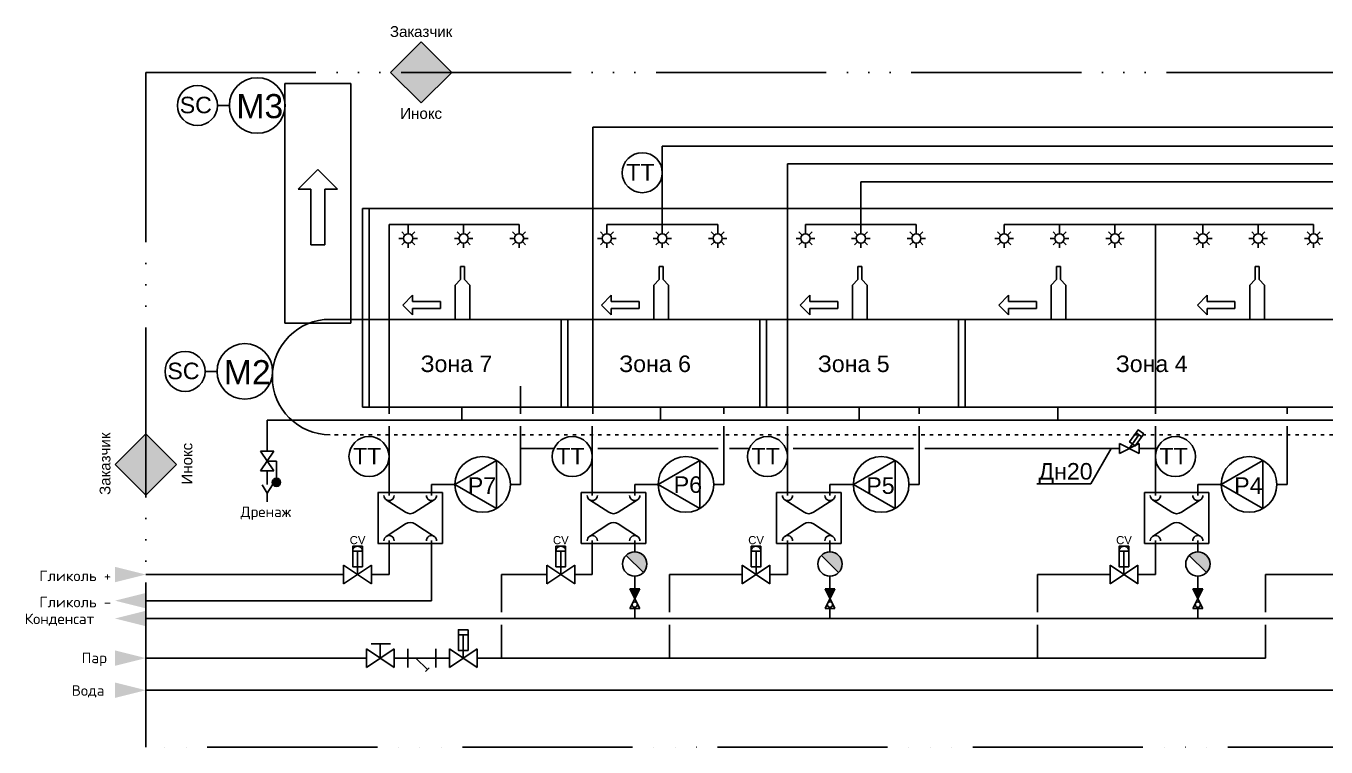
# Model space of a CAD drawing. Header units: millimetres. Extents: x -918 to 51042, y -35619 to 21649.
# Drawn here: x 43371 to 47958, y -22762 to -20216 of the extents above; entities that cross this region are included whole.
import ezdxf

# ---------------------------------------------------------------- set-up
doc = ezdxf.new("R2010")
doc.units = ezdxf.units.MM
doc.linetypes.add('ACAD_ISO03W100', pattern=[30, 12, -18])
doc.linetypes.add('ACAD_ISO06W100', pattern=[36, 24, -3, 0, -3, 0, -3, 0, -3])
for name, color, linetype in [('для лазера', 7, 'Continuous'), ('Железо', 7, 'Continuous'), ('Насосы', 7, 'Continuous')]:
    doc.layers.add(name, color=color, linetype=linetype)
doc.styles.add('ROMANS', font='ROMANS')
doc.styles.get("Standard").update_dxf_attribs({"font": 'arial.ttf'})
pattern_1 = [(90, (39849.5168, -92502.3033), (-2.13282372, 1e-16), [1.551144524, -0.581679197]), (180, (39849.5168, -92502.3033), (-3e-16, -2.13282372), [1.551144524, -0.581679197])]
pattern_2 = [(180, (112705.2837, -23469.3467), (-3e-16, -2.13282372), [1.551144524, -0.5816792]), (270, (112705.2837, -23469.3467), (2.13282372, -4e-16), [1.551144524, -0.5816792])]

msp = doc.modelspace()

# ---------------------------------------------------------------- hatches: boundary and pattern name
h = msp.add_hatch()
h.set_pattern_fill('ANGLE', color=1, scale=0.305343, angle=180)
h.set_pattern_definition(pattern_2)
h.paths.add_polyline_path([(44873.421, -20380), (44657.511, -20380), (44765.466, -20272.045)])
h = msp.add_hatch()
h.set_pattern_fill('ANGLE', color=5, scale=0.305343, angle=180)
h.set_pattern_definition(pattern_2)
h.paths.add_polyline_path([(44765.466, -20487.955), (44657.511, -20380), (44873.421, -20380)])
h = msp.add_hatch()
h.set_pattern_fill('ANGLE', color=1, scale=0.305343, angle=90)
h.set_pattern_definition(pattern_1)
h.paths.add_polyline_path([(43793.825, -21656.287), (43793.825, -21872.197), (43685.87, -21764.242)])
h = msp.add_hatch()
h.set_pattern_fill('ANGLE', color=5, scale=0.305343, angle=90)
h.set_pattern_definition(pattern_1)
h.paths.add_polyline_path([(43901.78, -21764.242), (43793.825, -21872.197), (43793.825, -21656.287)])
h = msp.add_hatch()
h.set_pattern_fill('ANSI32', color=5, scale=0.315415, angle=-90)
h.set_pattern_definition([(315, (23867.377, 102235.8277), (2.12438022, 2.12438022), []), (315, (23867.377, 102234.4115), (2.12438022, 2.12438022), [])])
h.paths.add_polyline_path([(44254.623, -21812.792, 1), (44254.623, -21841.872, 1)])
at = {"true_color": 0xffffff}
h = msp.add_hatch(color=7, dxfattribs=at)
h.dxf.hatch_style = 1
h.paths.add_polyline_path([(45501.322, -22202.933), (45536.369, -22202.933), (45518.846, -22237.979)])
h = msp.add_hatch(color=7, dxfattribs=at)
h.dxf.hatch_style = 1
h.paths.add_polyline_path([(46190.201, -22202.933), (46225.247, -22202.933), (46207.724, -22237.979)])
h = msp.add_hatch(color=7, dxfattribs=at)
h.dxf.hatch_style = 1
h.paths.add_polyline_path([(47488.317, -22202.933), (47523.363, -22202.933), (47505.84, -22237.979)])
at = {"layer": 'для лазера'}
h = msp.add_hatch(color=256, dxfattribs=at)
h.dxf.hatch_style = 1
h.paths.add_polyline_path([(45488.518, -22085.251), (45549.174, -22145.907, 0.19891237), (45561.736, -22115.579, 0.66817864)])
h = msp.add_hatch(color=256, dxfattribs=at)
h.dxf.hatch_style = 1
h.paths.add_polyline_path([(46177.396, -22085.251), (46238.052, -22145.907, 0.19891237), (46250.614, -22115.579, 0.66817864)])
h = msp.add_hatch(color=256, dxfattribs=at)
h.dxf.hatch_style = 1
h.paths.add_polyline_path([(47475.512, -22085.251), (47536.168, -22145.907, 0.19891237), (47548.731, -22115.579, 0.66817864)])

# ---------------------------------------------------------------- linework, layer by layer
for p, q in [((44657.511, -20380), (44765.466, -20272.045)), ((44765.466, -20272.045), (44873.421, -20380)), ((44765.466, -20487.955), (44657.511, -20380)), ((44873.421, -20380), (44765.466, -20487.955)), ((43685.87, -21764.242), (43793.825, -21656.287)), ((43793.825, -21656.287), (43901.78, -21764.242)), ((47228.776, -21725.033), (47228.776, -21689.987)), ((47298.868, -21689.987), (47228.776, -21725.033)), ((47298.868, -21725.033), (47228.776, -21689.987)), ((47263.822, -21707.51), (47274.999, -21691.548)), ((47297.721, -21659.098), (47274.999, -21691.548)), ((47307.72, -21666.099), (47287.722, -21652.096)), ((47298.868, -21689.987), (47298.868, -21725.033)), ((44198.728, -21717.11), (44245.456, -21717.11)), ((44198.728, -21787.202), (44245.456, -21717.11)), ((44245.456, -21787.202), (44198.728, -21717.11)), ((43793.825, -21872.197), (43685.87, -21764.242)), ((43901.78, -21764.242), (43793.825, -21872.197)), ((44198.728, -21787.202), (44245.456, -21787.202)), ((44254.623, -21752.156), (44254.623, -21812.792)), ((44557.821, -22070.04), (44523.643, -22070.04)), ((44540.732, -22070.04), (44540.732, -22125.501)), ((45275.048, -22070.04), (45240.869, -22070.04)), ((45257.959, -22070.04), (45257.959, -22125.501)), ((45963.926, -22070.04), (45929.748, -22070.04)), ((45946.837, -22070.04), (45946.837, -22125.501)), ((47262.043, -22070.04), (47227.864, -22070.04)), ((47244.953, -22070.04), (47244.953, -22125.501)), ((44491.668, -22185.49), (44491.668, -22120.071)), ((44589.797, -22185.49), (44491.668, -22120.071)), ((44589.797, -22120.071), (44491.668, -22185.49)), ((44540.732, -22152.781), (44540.732, -22125.501)), ((44589.797, -22185.49), (44589.797, -22120.071)), ((45208.894, -22185.49), (45208.894, -22120.071)), ((45307.023, -22185.49), (45208.894, -22120.071)), ((45307.023, -22120.071), (45208.894, -22185.49)), ((45257.959, -22152.781), (45257.959, -22125.501)), ((45307.023, -22185.49), (45307.023, -22120.071)), ((45897.772, -22185.49), (45897.772, -22120.071)), ((45995.902, -22185.49), (45897.772, -22120.071)), ((45995.902, -22120.071), (45897.772, -22185.49)), ((45946.837, -22152.781), (45946.837, -22125.501)), ((45995.902, -22185.49), (45995.902, -22120.071)), ((47195.889, -22185.49), (47195.889, -22120.071)), ((47294.018, -22185.49), (47195.889, -22120.071)), ((47294.018, -22120.071), (47195.889, -22185.49)), ((47244.953, -22152.781), (47244.953, -22125.501)), ((47294.018, -22185.49), (47294.018, -22120.071)), ((45501.322, -22202.933), (45536.369, -22202.933)), ((45501.322, -22202.933), (45536.369, -22273.025)), ((45536.369, -22202.933), (45501.322, -22273.025)), ((46190.201, -22202.933), (46225.247, -22202.933)), ((46190.201, -22202.933), (46225.247, -22273.025)), ((46225.247, -22202.933), (46190.201, -22273.025)), ((47488.317, -22202.933), (47523.363, -22202.933)), ((47488.317, -22202.933), (47523.363, -22273.025)), ((47523.363, -22202.933), (47488.317, -22273.025)), ((45536.369, -22273.025), (45501.322, -22273.025)), ((46225.247, -22273.025), (46190.201, -22273.025)), ((47523.363, -22273.025), (47488.317, -22273.025)), ((44930.928, -22365.076), (44896.75, -22365.076)), ((44913.839, -22365.076), (44913.839, -22420.537)), ((44572.108, -22480.526), (44572.108, -22415.107)), ((44670.237, -22480.526), (44572.108, -22415.107)), ((44670.237, -22415.107), (44572.108, -22480.526)), ((44621.172, -22447.816), (44621.172, -22397.702)), ((44670.237, -22480.526), (44670.237, -22415.107)), ((44718.441, -22480.526), (44718.441, -22415.107)), ((44816.57, -22480.526), (44816.57, -22415.107)), ((44864.775, -22480.526), (44864.775, -22415.107)), ((44962.904, -22480.526), (44864.775, -22415.107)), ((44962.904, -22415.107), (44864.775, -22480.526)), ((44913.839, -22447.816), (44913.839, -22420.537)), ((44962.904, -22480.526), (44962.904, -22415.107))]:
    msp.add_line(p, q)
at = {"color": 252, "linetype": 'ACAD_ISO06W100', "ltscale": 25, "true_color": 0x939598}
for p, q in [((43793.825, -20380), (43793.825, -22761.679)), ((43793.825, -20380), (50912.689, -20380)), ((50912.689, -22761.679), (43793.825, -22761.679))]:
    msp.add_line(p, q, dxfattribs=at)
at = {"color": 4}
for p, q in [((45233.98, -21707.51), (45116.287, -21707.51)), ((45813.514, -21707.51), (45389.071, -21707.51)), ((45922.858, -21707.51), (45853.514, -21707.51)), ((46502.392, -21707.51), (46077.949, -21707.51)), ((47228.776, -21707.51), (46542.392, -21707.51)), ((47298.868, -21707.51), (47356.066, -21707.51)), ((50304.856, -22561.024), (43793.825, -22561.024))]:
    msp.add_line(p, q, dxfattribs=at)
at = {"lineweight": -3}
msp.add_line((44254.623, -21752.156), (44222.092, -21752.156), dxfattribs=at)
at = {"color": 3}
for p, q in [((44651.844, -22033.093), (44651.844, -22152.781)), ((44491.668, -22152.781), (43793.825, -22152.781)), ((44651.844, -22152.781), (44589.797, -22152.781))]:
    msp.add_line(p, q, dxfattribs=at)
at = {"color": 1}
for p, q in [((45369.071, -22033.093), (45369.071, -22152.781)), ((46057.949, -22033.093), (46057.949, -22152.781)), ((47356.066, -22033.093), (47356.066, -22152.781)), ((45208.894, -22152.781), (45048.57, -22152.781)), ((45048.57, -22152.781), (45048.57, -22286.209)), ((45369.071, -22152.781), (45307.023, -22152.781)), ((45801.991, -22152.781), (45641.666, -22152.781)), ((45641.666, -22286.209), (45641.666, -22152.781)), ((45897.772, -22152.781), (45801.991, -22152.781)), ((46057.949, -22152.781), (45995.902, -22152.781)), ((47100.107, -22152.781), (46939.783, -22152.781)), ((46939.783, -22152.781), (46939.783, -22286.209)), ((47195.889, -22152.781), (47100.107, -22152.781)), ((47356.066, -22152.781), (47294.018, -22152.781)), ((47904.757, -22152.781), (47744.433, -22152.781)), ((47744.433, -22152.781), (47744.433, -22286.209)), ((48000.539, -22152.781), (47904.757, -22152.781)), ((45048.57, -22329.829), (45048.57, -22447.816)), ((45641.666, -22447.816), (45641.666, -22329.829)), ((46939.783, -22329.829), (46939.783, -22447.816)), ((47744.433, -22329.829), (47744.433, -22447.816)), ((44572.108, -22447.816), (43793.825, -22447.816)), ((44718.441, -22447.816), (44670.237, -22447.816)), ((44864.775, -22447.816), (44816.57, -22447.816)), ((47744.433, -22447.816), (44962.904, -22447.816))]:
    msp.add_line(p, q, dxfattribs=at)
for points in [[(47314.759, -21656.046), (47294.761, -21642.043), (47265, -21684.547), (47284.998, -21698.549)], [(44884.077, -21834.808), (45031.27, -21749.826), (45031.27, -21919.79)], [(45601.303, -21834.808), (45748.497, -21749.826), (45748.497, -21919.79)], [(46290.182, -21834.808), (46437.375, -21749.826), (46437.375, -21919.79)], [(47588.298, -21834.808), (47735.492, -21749.826), (47735.492, -21919.79)], [(44557.821, -22052.859), (44523.643, -22052.859), (44523.643, -22125.501), (44557.821, -22125.501)], [(45275.048, -22052.859), (45240.869, -22052.859), (45240.869, -22125.501), (45275.048, -22125.501)], [(45963.926, -22052.859), (45929.748, -22052.859), (45929.748, -22125.501), (45963.926, -22125.501)], [(47262.043, -22052.859), (47227.864, -22052.859), (47227.864, -22125.501), (47262.043, -22125.501)], [(44930.928, -22347.895), (44896.75, -22347.895), (44896.75, -22420.537), (44930.928, -22420.537)]]:
    msp.add_lwpolyline(points, close=True)
for centre, radius in [((43975.844, -20496.921), 70.64), ((45545.364, -20734.288), 70.64), ((43932.228, -21435.671), 70.64), ((44581.204, -21736.423), 70.64), ((45298.431, -21736.423), 70.64), ((45987.309, -21736.423), 70.64), ((47426.705, -21736.423), 70.64), ((44254.623, -21827.332), 14.54), ((45518.846, -22259.007), 9.346), ((46207.724, -22259.007), 9.346), ((47505.84, -22259.007), 9.346)]:
    msp.add_circle(centre, radius)
for centre in [(44540.732, -22069.948), (45257.959, -22069.948), (45946.837, -22069.948), (47244.953, -22069.948)]:
    msp.add_arc(centre, 17.089, 359.691409, 180.308591)
at = {"color": 3}
for points in [[(43793.825, -22152.781), (43684.932, -22180.004), (43684.932, -22125.557)], [(43684.932, -22245.083), (43793.825, -22217.859), (43793.825, -22272.306)]]:
    msp.add_solid(points, dxfattribs=at)
at = {"color": 1}
for points in [[(43684.932, -22308.019), (43793.825, -22280.796), (43793.825, -22335.242)], [(43793.825, -22447.816), (43684.932, -22475.04), (43684.932, -22420.593)]]:
    msp.add_solid(points, dxfattribs=at)
at = {"color": 4}
msp.add_solid([(43793.825, -22561.024), (43684.932, -22588.248), (43684.932, -22533.801)], dxfattribs=at)
at = {"layer": 'для лазера'}
for p, q in [((44517.576, -20418.985), (44283.935, -20418.985)), ((44283.935, -20418.985), (44283.935, -21265.551)), ((44517.576, -21265.551), (44517.576, -20418.985)), ((44046.484, -20496.921), (44088.542, -20496.921)), ((44331.368, -20792.183), (44400.755, -20722.795)), ((44400.755, -20722.795), (44470.143, -20792.183)), ((44331.368, -20792.183), (44376.223, -20792.183)), ((44376.223, -20792.183), (44376.223, -20988.441)), ((44425.288, -20792.183), (44470.143, -20792.183)), ((44425.288, -20792.183), (44425.288, -20988.441)), ((45259.398, -20860.673), (44558.475, -20860.673)), ((44558.475, -20860.673), (44558.475, -21561.595)), ((44581.84, -20860.673), (44581.84, -21561.595)), ((45960.32, -20860.673), (45259.398, -20860.673)), ((46661.242, -20860.673), (45960.32, -20860.673)), ((47362.164, -20860.673), (46661.242, -20860.673)), ((48063.086, -20860.673), (47362.164, -20860.673)), ((44376.223, -20988.441), (44425.288, -20988.441)), ((44911.303, -21065.077), (44904.294, -21065.077)), ((44904.294, -21065.077), (44904.294, -21111.805)), ((44911.303, -21065.077), (44918.313, -21065.077)), ((44918.313, -21065.077), (44918.313, -21111.805)), ((45612.226, -21065.077), (45605.216, -21065.077)), ((45605.216, -21065.077), (45605.216, -21111.805)), ((45612.226, -21065.077), (45619.235, -21065.077)), ((45619.235, -21065.077), (45619.235, -21111.805)), ((46313.148, -21065.077), (46306.138, -21065.077)), ((46306.138, -21065.077), (46306.138, -21111.805)), ((46313.148, -21065.077), (46320.157, -21065.077)), ((46320.157, -21065.077), (46320.157, -21111.805)), ((47014.07, -21065.077), (47007.061, -21065.077)), ((47007.061, -21065.077), (47007.061, -21111.805)), ((47014.07, -21065.077), (47021.079, -21065.077)), ((47021.079, -21065.077), (47021.079, -21111.805)), ((47714.992, -21065.077), (47707.983, -21065.077)), ((47707.983, -21065.077), (47707.983, -21111.805)), ((47714.992, -21065.077), (47722.001, -21065.077)), ((47722.001, -21065.077), (47722.001, -21111.805)), ((44904.294, -21111.805), (44885.109, -21130.812)), ((44885.109, -21130.812), (44885.109, -21251.99)), ((44918.313, -21111.805), (44937.498, -21130.812)), ((44937.498, -21130.812), (44937.498, -21251.99)), ((45605.216, -21111.805), (45586.031, -21130.812)), ((45586.031, -21130.812), (45586.031, -21251.99)), ((45619.235, -21111.805), (45638.42, -21130.812)), ((45638.42, -21130.812), (45638.42, -21251.99)), ((46306.138, -21111.805), (46286.953, -21130.812)), ((46286.953, -21130.812), (46286.953, -21251.99)), ((46320.157, -21111.805), (46339.342, -21130.812)), ((46339.342, -21130.812), (46339.342, -21251.99)), ((47007.061, -21111.805), (46987.876, -21130.812)), ((46987.876, -21130.812), (46987.876, -21251.99)), ((47021.079, -21111.805), (47040.264, -21130.812)), ((47040.264, -21130.812), (47040.264, -21251.99)), ((47707.983, -21111.805), (47688.798, -21130.812)), ((47688.798, -21130.812), (47688.798, -21251.99)), ((47722.001, -21111.805), (47741.186, -21130.812)), ((47741.186, -21130.812), (47741.186, -21251.99)), ((44700.34, -21201.69), (44735.034, -21166.996)), ((44735.034, -21189.424), (44735.034, -21166.996)), ((44735.034, -21189.424), (44833.163, -21189.424)), ((44833.163, -21213.956), (44833.163, -21189.424)), ((45401.262, -21201.69), (45435.956, -21166.996)), ((45435.956, -21189.424), (45435.956, -21166.996)), ((45435.956, -21189.424), (45534.085, -21189.424)), ((45534.085, -21213.956), (45534.085, -21189.424)), ((46102.184, -21201.69), (46136.878, -21166.996)), ((46136.878, -21189.424), (46136.878, -21166.996)), ((46136.878, -21189.424), (46235.007, -21189.424)), ((46235.007, -21213.956), (46235.007, -21189.424)), ((46803.106, -21201.69), (46837.8, -21166.996)), ((46837.8, -21189.424), (46837.8, -21166.996)), ((46837.8, -21189.424), (46935.929, -21189.424)), ((46935.929, -21213.956), (46935.929, -21189.424)), ((47504.028, -21201.69), (47538.722, -21166.996)), ((47538.722, -21189.424), (47538.722, -21166.996)), ((47538.722, -21189.424), (47636.851, -21189.424)), ((47636.851, -21213.956), (47636.851, -21189.424)), ((44735.034, -21236.384), (44700.34, -21201.69)), ((44735.034, -21236.384), (44735.034, -21213.956)), ((44735.034, -21213.956), (44833.163, -21213.956)), ((45435.956, -21236.384), (45401.262, -21201.69)), ((45435.956, -21236.384), (45435.956, -21213.956)), ((45435.956, -21213.956), (45534.085, -21213.956)), ((46136.878, -21236.384), (46102.184, -21201.69)), ((46136.878, -21236.384), (46136.878, -21213.956)), ((46136.878, -21213.956), (46235.007, -21213.956)), ((46837.8, -21236.384), (46803.106, -21201.69)), ((46837.8, -21236.384), (46837.8, -21213.956)), ((46837.8, -21213.956), (46935.929, -21213.956)), ((47538.722, -21236.384), (47504.028, -21201.69)), ((47538.722, -21236.384), (47538.722, -21213.956)), ((47538.722, -21213.956), (47636.851, -21213.956)), ((44283.935, -21265.551), (44517.576, -21265.551)), ((50321.956, -21251.99), (44443.905, -21251.99)), ((45259.398, -21251.99), (45259.398, -21561.595)), ((45282.762, -21251.99), (45282.762, -21561.595)), ((45960.32, -21251.99), (45960.32, -21561.595)), ((45983.684, -21251.99), (45983.684, -21561.595)), ((46661.242, -21251.99), (46661.242, -21561.595)), ((46684.606, -21251.99), (46684.606, -21561.595)), ((44002.868, -21435.671), (44044.926, -21435.671)), ((44558.475, -21561.595), (45259.398, -21561.595)), ((45259.398, -21561.595), (45960.32, -21561.595)), ((45960.32, -21561.595), (46661.242, -21561.595)), ((46661.242, -21561.595), (47362.164, -21561.595)), ((47362.164, -21561.595), (48063.086, -21561.595)), ((47200.497, -21707.51), (47128.104, -21832.758)), ((44222.092, -21787.202), (44222.092, -21835.118)), ((47128.104, -21832.758), (46937.675, -21832.758)), ((45518.846, -22072.689), (45518.846, -22033.093)), ((46207.724, -22072.689), (46207.724, -22033.093)), ((47505.84, -22072.689), (47505.84, -22033.093)), ((45549.174, -22145.907), (45488.518, -22085.251)), ((46238.052, -22145.907), (46177.396, -22085.251)), ((47536.168, -22145.907), (47475.512, -22085.251)), ((45518.846, -22158.47), (45518.846, -22202.933)), ((46207.724, -22158.47), (46207.724, -22202.933)), ((47505.84, -22158.47), (47505.84, -22202.933)), ((45518.846, -22273.025), (45518.846, -22308.019)), ((46207.724, -22273.025), (46207.724, -22308.019)), ((47505.84, -22273.025), (47505.84, -22308.019)), ((43793.825, -22308.019), (48310.49, -22308.019)), ((44657.194, -22397.702), (44588.972, -22397.702)), ((44816.57, -22447.816), (44718.441, -22447.816)), ((44746.75, -22447.816), (44787.335, -22488.402)), ((44793.724, -22482.012), (44780.096, -22495.641))]:
    msp.add_line(p, q, dxfattribs=at)
at = {"layer": 'для лазера', "color": 2}
for p, q in [((45370.499, -21585.55), (45370.499, -20572.921)), ((49821.537, -20572.921), (45370.499, -20572.921)), ((45616.004, -20640.825), (45616.004, -20917.144)), ((49576.031, -20640.825), (45616.004, -20640.825)), ((45811.505, -20917.144), (45420.504, -20917.144)), ((45833.514, -21585.55), (45833.514, -21561.595)), ((45369.071, -21873.738), (45369.071, -21629.171)), ((45833.514, -21834.808), (45833.514, -21629.171)), ((45601.303, -21834.808), (45518.846, -21834.808)), ((45518.846, -21834.808), (45518.846, -21873.738)), ((45833.514, -21834.808), (45797.561, -21834.808))]:
    msp.add_line(p, q, dxfattribs=at)
at = {"layer": 'для лазера', "color": 32, "true_color": 0xcd6928}
for p, q in [((46057.949, -21585.55), (46057.949, -20702.941)), ((49120.615, -20702.941), (46057.949, -20702.941)), ((48875.109, -20766.836), (46316.926, -20766.836)), ((46316.926, -20766.836), (46316.926, -20917.144)), ((46512.427, -20917.144), (46121.426, -20917.144)), ((46522.392, -21585.55), (46522.392, -21561.595)), ((46057.949, -21873.738), (46057.949, -21629.171)), ((46522.392, -21834.808), (46522.392, -21629.171)), ((46290.182, -21834.808), (46207.724, -21834.808)), ((46207.724, -21834.808), (46207.724, -21873.738)), ((46522.392, -21834.808), (46486.44, -21834.808))]:
    msp.add_line(p, q, dxfattribs=at)
at = {"layer": 'для лазера', "color": 5}
for p, q in [((45110.583, -20917.144), (44651.844, -20917.144)), ((44651.844, -21585.55), (44651.844, -20917.144)), ((45116.287, -21585.55), (45116.287, -21487.51)), ((44651.844, -21873.738), (44651.844, -21629.171)), ((45116.287, -21834.808), (45116.287, -21629.171)), ((44884.077, -21834.808), (44801.619, -21834.808)), ((44801.619, -21834.808), (44801.619, -21873.738)), ((45080.335, -21834.808), (45116.287, -21834.808))]:
    msp.add_line(p, q, dxfattribs=at)
at = {"layer": 'для лазера', "color": 244, "true_color": 0x991b1e}
for p, q in [((47356.066, -20917.144), (46822.348, -20917.144)), ((47914.271, -20917.144), (47356.066, -20917.144)), ((47356.066, -21585.55), (47356.066, -20917.144)), ((47820.509, -21585.55), (47820.509, -21561.595)), ((47356.066, -21873.738), (47356.066, -21629.171)), ((47820.509, -21834.808), (47820.509, -21629.171)), ((47588.298, -21834.808), (47505.84, -21834.808)), ((47505.84, -21834.808), (47505.84, -21873.738)), ((47784.556, -21834.808), (47820.509, -21834.808))]:
    msp.add_line(p, q, dxfattribs=at)
at = {"layer": 'для лазера', "color": 252, "true_color": 0x939598}
for p, q in [((44908.937, -21607.36), (44908.937, -21561.595)), ((45609.859, -21607.36), (45609.859, -21561.595)), ((46310.781, -21607.36), (46310.781, -21561.595)), ((47011.703, -21607.36), (47011.703, -21561.595)), ((44222.092, -21607.36), (44222.092, -21717.11)), ((44222.092, -21607.36), (49815.391, -21607.36))]:
    msp.add_line(p, q, dxfattribs=at)
at = {"layer": 'для лазера', "color": 252, "linetype": 'ACAD_ISO03W100', "true_color": 0x939598}
msp.add_line((50321.956, -21659.404), (44443.905, -21659.404), dxfattribs=at)
at = {"layer": 'для лазера', "color": 3}
for q in [(44801.619, -22033.093), (43793.825, -22245.083)]:
    msp.add_line((44801.619, -22245.083), q, dxfattribs=at)
at = {"layer": 'для лазера'}
for centre in [(45518.846, -22115.579), (46207.724, -22115.579), (47505.84, -22115.579)]:
    msp.add_circle(centre, 42.89, dxfattribs=at)
msp.add_arc((44443.905, -21455.697), 203.707, 90, 270, dxfattribs=at)
at = {"layer": 'Железо'}
for p, q in [((44708.054, -20954.607), (44696.526, -20943.006)), ((44719.581, -20917.144), (44719.581, -20933.499)), ((44719.581, -20933.499), (44719.581, -20949.854)), ((44731.095, -20954.593), (44742.608, -20942.977)), ((44903.554, -20954.607), (44892.027, -20943.006)), ((44915.082, -20917.144), (44915.082, -20933.499)), ((44915.082, -20933.499), (44915.082, -20949.854)), ((44926.596, -20954.593), (44938.109, -20942.977)), ((45099.055, -20954.607), (45087.527, -20943.006)), ((45110.583, -20917.144), (45110.583, -20933.499)), ((45110.583, -20933.499), (45110.583, -20949.854)), ((45122.096, -20954.593), (45133.61, -20942.977)), ((45408.976, -20954.607), (45397.448, -20943.006)), ((45420.504, -20917.144), (45420.504, -20933.499)), ((45420.504, -20933.499), (45420.504, -20949.854)), ((45432.017, -20954.593), (45443.53, -20942.977)), ((45604.476, -20954.607), (45592.949, -20943.006)), ((45616.004, -20917.144), (45616.004, -20933.499)), ((45616.004, -20933.499), (45616.004, -20949.854)), ((45627.518, -20954.593), (45639.031, -20942.977)), ((45799.977, -20954.607), (45788.449, -20943.006)), ((45811.505, -20917.144), (45811.505, -20933.499)), ((45811.505, -20933.499), (45811.505, -20949.854)), ((45823.018, -20954.593), (45834.532, -20942.977)), ((46109.898, -20954.607), (46098.37, -20943.006)), ((46121.426, -20917.144), (46121.426, -20933.499)), ((46121.426, -20933.499), (46121.426, -20949.854)), ((46132.939, -20954.593), (46144.452, -20942.977)), ((46305.399, -20954.607), (46293.871, -20943.006)), ((46316.926, -20917.144), (46316.926, -20933.499)), ((46316.926, -20933.499), (46316.926, -20949.854)), ((46328.44, -20954.593), (46339.953, -20942.977)), ((46500.899, -20954.607), (46489.372, -20943.006)), ((46512.427, -20917.144), (46512.427, -20933.499)), ((46512.427, -20933.499), (46512.427, -20949.854)), ((46523.941, -20954.593), (46535.454, -20942.977)), ((46810.82, -20954.607), (46799.292, -20943.006)), ((46822.348, -20917.144), (46822.348, -20933.499)), ((46822.348, -20933.499), (46822.348, -20949.854)), ((46833.861, -20954.593), (46845.374, -20942.977)), ((47006.321, -20954.607), (46994.793, -20943.006)), ((47017.848, -20917.144), (47017.848, -20933.499)), ((47017.848, -20933.499), (47017.848, -20949.854)), ((47029.362, -20954.593), (47040.875, -20942.977)), ((47201.821, -20954.607), (47190.294, -20943.006)), ((47213.349, -20917.144), (47213.349, -20933.499)), ((47213.349, -20933.499), (47213.349, -20949.854)), ((47224.863, -20954.593), (47236.376, -20942.977)), ((47511.742, -20954.607), (47500.214, -20943.006)), ((47523.27, -20917.144), (47523.27, -20933.499)), ((47523.27, -20933.499), (47523.27, -20949.854)), ((47534.783, -20954.593), (47546.297, -20942.977)), ((47707.243, -20954.607), (47695.715, -20943.006)), ((47718.771, -20917.144), (47718.771, -20933.499)), ((47718.771, -20933.499), (47718.771, -20949.854)), ((47730.284, -20954.593), (47741.797, -20942.977)), ((47902.744, -20954.607), (47891.216, -20943.006)), ((47914.271, -20917.144), (47914.271, -20933.499)), ((47914.271, -20933.499), (47914.271, -20949.854)), ((47925.785, -20954.593), (47937.298, -20942.977)), ((44686.872, -20966.209), (44703.227, -20966.209)), ((44696.555, -20989.44), (44708.068, -20977.824)), ((44719.581, -20982.564), (44719.581, -20998.918)), ((44731.538, -20977.367), (44742.717, -20989.332)), ((44735.936, -20966.209), (44752.291, -20966.209)), ((44882.372, -20966.209), (44898.727, -20966.209)), ((44892.055, -20989.44), (44903.569, -20977.824)), ((44915.082, -20982.564), (44915.082, -20998.918)), ((44927.039, -20977.367), (44938.217, -20989.332)), ((44931.437, -20966.209), (44947.792, -20966.209)), ((45077.873, -20966.209), (45094.228, -20966.209)), ((45087.556, -20989.44), (45099.07, -20977.824)), ((45110.583, -20982.564), (45110.583, -20998.918)), ((45122.54, -20977.367), (45133.718, -20989.332)), ((45126.938, -20966.209), (45143.293, -20966.209)), ((45387.794, -20966.209), (45404.149, -20966.209)), ((45397.477, -20989.44), (45408.99, -20977.824)), ((45420.504, -20982.564), (45420.504, -20998.918)), ((45432.46, -20977.367), (45443.639, -20989.332)), ((45436.858, -20966.209), (45453.213, -20966.209)), ((45583.295, -20966.209), (45599.649, -20966.209)), ((45592.977, -20989.44), (45604.491, -20977.824)), ((45616.004, -20982.564), (45616.004, -20998.918)), ((45627.961, -20977.367), (45639.14, -20989.332)), ((45632.359, -20966.209), (45648.714, -20966.209)), ((45778.795, -20966.209), (45795.15, -20966.209)), ((45788.478, -20989.44), (45799.992, -20977.824)), ((45811.505, -20982.564), (45811.505, -20998.918)), ((45823.462, -20977.367), (45834.64, -20989.332)), ((45827.86, -20966.209), (45844.215, -20966.209)), ((46088.716, -20966.209), (46105.071, -20966.209)), ((46098.399, -20989.44), (46109.912, -20977.824)), ((46121.426, -20982.564), (46121.426, -20998.918)), ((46133.382, -20977.367), (46144.561, -20989.332)), ((46137.78, -20966.209), (46154.135, -20966.209)), ((46284.217, -20966.209), (46300.572, -20966.209)), ((46293.9, -20989.44), (46305.413, -20977.824)), ((46316.926, -20982.564), (46316.926, -20998.918)), ((46328.883, -20977.367), (46340.062, -20989.332)), ((46333.281, -20966.209), (46349.636, -20966.209)), ((46479.717, -20966.209), (46496.072, -20966.209)), ((46489.4, -20989.44), (46500.914, -20977.824)), ((46512.427, -20982.564), (46512.427, -20998.918)), ((46524.384, -20977.367), (46535.562, -20989.332)), ((46528.782, -20966.209), (46545.137, -20966.209)), ((46789.638, -20966.209), (46805.993, -20966.209)), ((46799.321, -20989.44), (46810.834, -20977.824)), ((46822.348, -20982.564), (46822.348, -20998.918)), ((46834.305, -20977.367), (46845.483, -20989.332)), ((46838.703, -20966.209), (46855.057, -20966.209)), ((46985.139, -20966.209), (47001.494, -20966.209)), ((46994.822, -20989.44), (47006.335, -20977.824)), ((47017.848, -20982.564), (47017.848, -20998.918)), ((47029.805, -20977.367), (47040.984, -20989.332)), ((47034.203, -20966.209), (47050.558, -20966.209)), ((47180.64, -20966.209), (47196.994, -20966.209)), ((47190.322, -20989.44), (47201.836, -20977.824)), ((47213.349, -20982.564), (47213.349, -20998.918)), ((47225.306, -20977.367), (47236.485, -20989.332)), ((47229.704, -20966.209), (47246.059, -20966.209)), ((47490.56, -20966.209), (47506.915, -20966.209)), ((47500.243, -20989.44), (47511.756, -20977.824)), ((47523.27, -20982.564), (47523.27, -20998.918)), ((47535.227, -20977.367), (47546.405, -20989.332)), ((47539.625, -20966.209), (47555.979, -20966.209)), ((47686.061, -20966.209), (47702.416, -20966.209)), ((47695.744, -20989.44), (47707.257, -20977.824)), ((47718.771, -20982.564), (47718.771, -20998.918)), ((47730.727, -20977.367), (47741.906, -20989.332)), ((47735.125, -20966.209), (47751.48, -20966.209)), ((47881.562, -20966.209), (47897.916, -20966.209)), ((47891.245, -20989.44), (47902.758, -20977.824)), ((47914.271, -20982.564), (47914.271, -20998.918)), ((47926.228, -20977.367), (47937.407, -20989.332)), ((47930.626, -20966.209), (47946.981, -20966.209)), ((44204.619, -21835.745), (44222.092, -21865.486)), ((44222.092, -21865.486), (44240.702, -21835.936)), ((44222.092, -21865.486), (44222.092, -21896.348)), ((44612.757, -21863.26), (44840.706, -21863.26)), ((44613.099, -21863.26), (44613.099, -22043.571)), ((44613.099, -21863.26), (44613.099, -22043.571)), ((44840.706, -21863.26), (44840.706, -22043.571)), ((45329.984, -21863.26), (45557.932, -21863.26)), ((45330.325, -21863.26), (45330.325, -22043.571)), ((45330.325, -21863.26), (45330.325, -22043.571)), ((45557.932, -21863.26), (45557.932, -22043.571)), ((46018.862, -21863.26), (46246.811, -21863.26)), ((46019.204, -21863.26), (46019.204, -22043.571)), ((46019.204, -21863.26), (46019.204, -22043.571)), ((46246.811, -21863.26), (46246.811, -22043.571)), ((47316.979, -21863.26), (47544.927, -21863.26)), ((47317.32, -21863.26), (47317.32, -22043.571)), ((47317.32, -21863.26), (47317.32, -22043.571)), ((47544.927, -21863.26), (47544.927, -22043.571)), ((44709.996, -21932.581), (44642.103, -21888.869)), ((44743.467, -21932.581), (44811.361, -21888.869)), ((45427.223, -21932.581), (45359.329, -21888.869)), ((45460.694, -21932.581), (45528.587, -21888.869)), ((46116.101, -21932.581), (46048.208, -21888.869)), ((46149.572, -21932.581), (46217.466, -21888.869)), ((47414.217, -21932.581), (47346.324, -21888.869)), ((47447.689, -21932.581), (47515.582, -21888.869)), ((44709.996, -21974.25), (44642.103, -22017.962)), ((44743.467, -21974.25), (44811.361, -22017.962)), ((45427.223, -21974.25), (45359.329, -22017.962)), ((45460.694, -21974.25), (45528.587, -22017.962)), ((46116.101, -21974.25), (46048.208, -22017.962)), ((46149.572, -21974.25), (46217.466, -22017.962)), ((47414.217, -21974.25), (47346.324, -22017.962)), ((47447.689, -21974.25), (47515.582, -22017.962)), ((44612.757, -22043.571), (44840.706, -22043.571)), ((45329.984, -22043.571), (45557.932, -22043.571)), ((46018.862, -22043.571), (46246.811, -22043.571)), ((47316.979, -22043.571), (47544.927, -22043.571))]:
    msp.add_line(p, q, dxfattribs=at)
for centre in [(44719.581, -20966.209), (44915.082, -20966.209), (45110.583, -20966.209), (45420.504, -20966.209), (45616.004, -20966.209), (45811.505, -20966.209), (46121.426, -20966.209), (46316.926, -20966.209), (46512.427, -20966.209), (46822.348, -20966.209), (47017.848, -20966.209), (47213.349, -20966.209), (47523.27, -20966.209), (47718.771, -20966.209), (47914.271, -20966.209)]:
    msp.add_circle(centre, 16.355, dxfattribs=at)
for centre, radius, start, end in [((44651.844, -21873.738), 17.996, 178.685175, 1.314825), ((44801.619, -21873.738), 17.996, 178.685175, 1.314825), ((45369.071, -21873.738), 17.996, 178.685175, 1.314825), ((45518.846, -21873.738), 17.996, 178.685175, 1.314825), ((46057.949, -21873.738), 17.996, 178.685175, 1.314825), ((46207.724, -21873.738), 17.996, 178.685175, 1.314825), ((47356.066, -21873.738), 17.996, 178.685175, 1.314825), ((47505.84, -21873.738), 17.996, 178.685175, 1.314825), ((44726.732, -21909.151), 28.793, 234.462322, 305.537678), ((44726.732, -21997.679), 28.793, 54.462322, 125.537678), ((45443.958, -21909.151), 28.793, 234.462322, 305.537678), ((45443.958, -21997.679), 28.793, 54.462322, 125.537678), ((46132.837, -21909.151), 28.793, 234.462322, 305.537678), ((46132.837, -21997.679), 28.793, 54.462322, 125.537678), ((47430.953, -21909.151), 28.793, 234.462322, 305.537678), ((47430.953, -21997.679), 28.793, 54.462322, 125.537678), ((44651.844, -22033.093), 17.996, 358.685175, 181.314825), ((44801.619, -22033.093), 17.996, 358.685175, 181.314825), ((45369.071, -22033.093), 17.996, 358.685175, 181.314825), ((45518.846, -22033.093), 17.996, 358.685175, 181.314825), ((46057.949, -22033.093), 17.996, 358.685175, 181.314825), ((46207.724, -22033.093), 17.996, 358.685175, 181.314825), ((47356.066, -22033.093), 17.996, 358.685175, 181.314825), ((47505.84, -22033.093), 17.996, 358.685175, 181.314825)]:
    msp.add_arc(centre, radius, start, end, dxfattribs=at)
at = {"layer": 'Насосы'}
for centre in [(44186.672, -20496.921), (44143.055, -21435.671), (44982.206, -21834.808), (45699.432, -21834.808), (46388.311, -21834.808), (47686.427, -21834.808)]:
    msp.add_circle(centre, 98.129, dxfattribs=at)

# ---------------------------------------------------------------- texts
for s, width, gutter_width, heights, insert, char_height, attachment_point in [('\\pxqc;Заказчик', 831.66698, 3.817, [526.905], (45180.859, -20255.545), 38.16793, 9), ('М3', 8.58111, 8.509, [0], (44113.292, -20456.66), 85.0884, 1), ('SC', 5.89063, 5.841, [0], (44026.734, -20466.021), 58.4102, 3), ('\\pxqc;Инокс', 831.66698, 3.817, [526.905], (45180.877, -20544.657), 38.16793, 9), ('ТТ', 5.89063, 5.841, [0], (45588.662, -20703.388), 58.4102, 3), ('SC', 5.89063, 5.841, [0], (43983.117, -21404.771), 58.4102, 3), ('М2', 8.58111, 8.509, [0], (44069.088, -21395.863), 85.0884, 1), ('Зона 7', 322.28632, 5.841, [0], (45016.234, -21379.598), 58.4102, 3), ('Зона 6', 322.28632, 5.841, [0], (45717.156, -21379.598), 58.4102, 3), ('Зона 5', 322.28632, 5.841, [0], (46418.078, -21379.598), 58.4102, 3), ('Зона 4', 322.28632, 5.841, [0], (47469.461, -21379.598), 58.4102, 3), ('ТТ', 5.89063, 5.841, [0], (44624.502, -21705.523), 58.4102, 3), ('ТТ', 5.89063, 5.841, [0], (45341.729, -21705.523), 58.4102, 3), ('ТТ', 5.89063, 5.841, [0], (46030.607, -21705.523), 58.4102, 3), ('ТТ', 5.89063, 5.841, [0], (47470.003, -21705.523), 58.4102, 3), ('Дн20', 5.89063, 5.841, [0], (46943.313, -21759.181), 58.4102, 1), ('Р7', 5.89063, 5.841, [0], (44929.928, -21809.598), 58.4102, 1), ('Р6', 5.89063, 5.841, [0], (45656.495, -21806.144), 58.4102, 1), ('Р5', 5.89063, 5.841, [0], (46336.033, -21809.598), 58.4102, 1), ('Р4', 5.89063, 5.841, [0], (47634.15, -21809.598), 58.4102, 1)]:
    msp.add_mtext_dynamic_manual_height_columns(s, width=width, gutter_width=gutter_width, heights=heights, dxfattribs=dict(insert=insert, char_height=char_height, attachment_point=attachment_point))
at = {"char_height": 38.16793, "attachment_point": 7, "rotation": 90}
for s, insert in [('\\pxqc;Заказчик', (43669.37, -22177.444)), ('\\pxqc;Инокс', (43958.482, -22177.461))]:
    msp.add_mtext_dynamic_manual_height_columns(s, width=831.66698, gutter_width=3.817, heights=[526.905], dxfattribs=dict(at, insert=insert))
at = {"color": 252, "true_color": 0x939598, "char_height": 28.621, "attachment_point": 1}
for insert in [(44513.085, -22017.022), (45230.312, -22017.022), (45919.19, -22017.022), (47217.307, -22017.022)]:
    msp.add_mtext_dynamic_manual_height_columns('СV', width=5.89063, gutter_width=5.841, heights=[0], dxfattribs=dict(at, insert=insert))
at = {"layer": 'Железо', "color": 0, "char_height": 37.3825, "style": 'ROMANS'}
for s, insert, width, attachment_point in [('Дренаж', (44305.846, -21912.65), 918.99913, 3), ('Гликоль +', (43671.688, -22138.858), 918.99913, 3), ('Гликоль -', (43671.688, -22231.16), 918.99913, 3), ('Конденсат', (43366.344, -22290.577), 4597.57246, 1), ('Пар', (43566.999, -22428.341), 2226.9984, 1), ('Вода', (43532.102, -22543.576), 918.99913, 1)]:
    msp.add_mtext(s, dxfattribs=dict(at, insert=insert, width=width, attachment_point=attachment_point))

doc.saveas('drawing.dxf')
